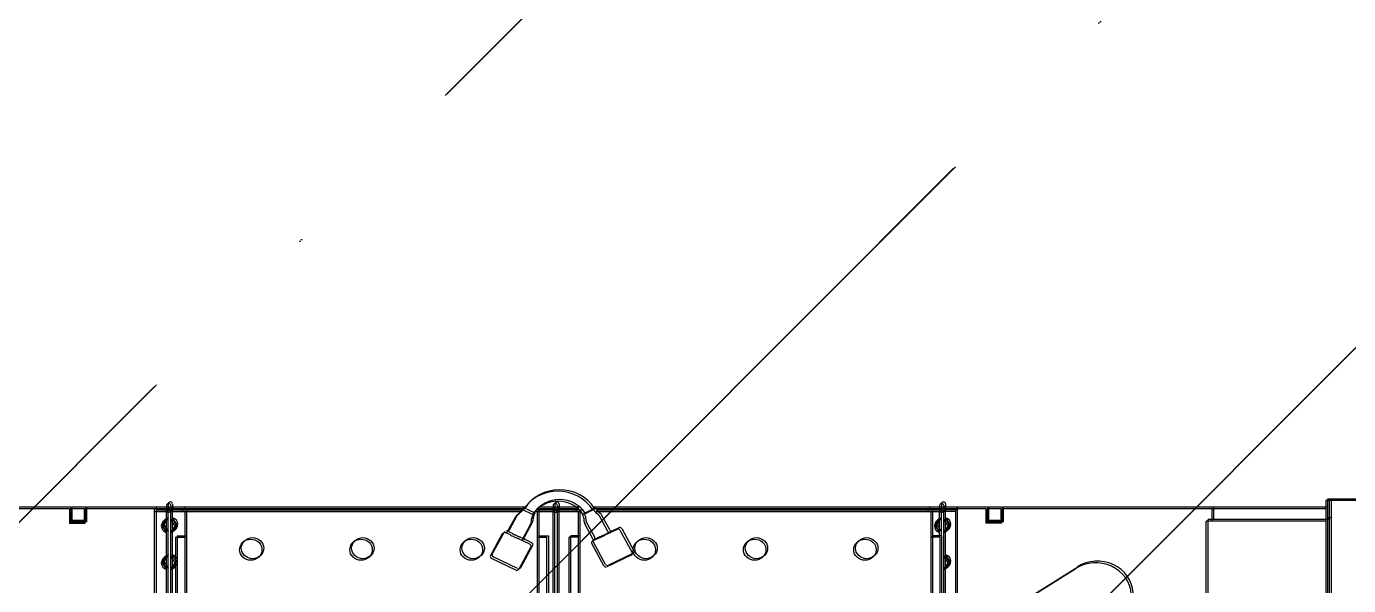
# Model space of a CAD drawing. Header units: inches. Extents: x 4821 to 127877, y 58012 to 433683.
# Drawn here: x 81490 to 84044, y 384636 to 385714 of the extents above; entities that cross this region are included whole.
import ezdxf

# ---------------------------------------------------------------- set-up
doc = ezdxf.new("R2010")
doc.units = ezdxf.units.IN
doc.header["$MEASUREMENT"] = 0
for name, color, linetype in [('A-FURN-FIXD', 10, 'Continuous'), ('A-WALL', 53, 'Continuous'), ('Cloums$0$A-COL-HAT', 8, 'Continuous'), ('EMG - ELEC - ID', 26, 'Continuous'), ('NECB-COLUM', 50, 'Continuous')]:
    doc.layers.add(name, color=color, linetype=linetype)

# ---------------------------------------------------------------- blocks, each defined once
blk = doc.blocks.new('COL BASEMT')
at = {"layer": 'Cloums$0$A-COL-HAT'}
h = blk.add_hatch(dxfattribs=at)
h.set_pattern_fill('ANSI31', color=256, scale=500)
h.set_pattern_definition([(45, (1452118.876, 42013.15), (-44.194174, 44.194174), [])])
h.paths.add_polyline_path([(1693546.9, 345626), (1693946.9, 345626), (1693950.9, 348875.9), (1693546.9, 348875.9)])
h.paths.add_polyline_path([(1688721.9, 335900.9), (1689121.5, 335900.9), (1689121.9, 337327), (1693949.2, 337327), (1693946.9, 345126), (1693546.9, 345126), (1693546.9, 337727), (1688721.9, 337727)])
h.paths.add_polyline_path([(1641271.9, 335200.9), (1640873.7, 335200.9), (1640871.9, 323973.1), (1689121.9, 323973.1), (1689121.4, 335200.9), (1688721.9, 335200.9), (1688721.9, 324373.1), (1641271.9, 324373.1)])
edge = h.paths.add_edge_path()
edge.add_line((1636446.9, 345126), (1636046.9, 345126))
edge.add_line((1636046.9, 345126), (1636049, 337698.9))
edge.add_arc((1626263.1, 338211), 9799.3, 305.31502, 357.00429, ccw=False)
edge.add_line((1631927.8, 330215), (1632171.5, 329896.4))
edge.add_arc((1626336.8, 338141.4), 10100.7, 305.28586, 355.37518)
edge.add_line((1636404.6, 337327), (1640874, 337327))
edge.add_line((1640874, 337327), (1640873.8, 335900.9))
edge.add_line((1640873.8, 335900.9), (1641271.9, 335900.9))
edge.add_line((1641271.9, 335900.9), (1641271.9, 337725.9))
edge.add_line((1641271.9, 337725.9), (1636446.9, 337725.9))
edge.add_line((1636446.9, 337725.9), (1636446.9, 345126))
h.paths.add_polyline_path([(1636046.9, 345626), (1636446.9, 345626), (1636446.9, 348875.9), (1636048.9, 348875.9)])
blk = doc.blocks.new('A$C0e128a0b')
at = {"layer": 'A-FURN-FIXD'}
for p, q in [((-224, 3287), (-224, 3077.1)), ((-224, 3277.3), (-224, 3077.1)), ((-224, 3082.5), (1276, 3082.5)), ((-195.8, 3077.1), (-195.8, 3082.5)), ((-224, 3077.1), (-211.5, 3077.1)), ((-224, 3077.1), (199.8, 3077.1)), ((-211.5, 3077.1), (-211.5, 2580.2)), ((-211.5, 3077.1), (-211.5, 2580.2)), ((-211.4, 3077.1), (-211.4, 2902.6)), ((-192.7, 3077.1), (-192.7, 2894)), ((-211.4, 2902.6), (-192.7, 2902.6)), ((203.9, 2894), (-192.7, 2894)), ((114.8, 2318.1), (-120.3, 2694.3)), ((-211.5, 2580.2), (-189.3, 2580.2)), ((-211.5, 2580.2), (-189.3, 2580.2)), ((-211.5, 2579.1), (-211.5, 2557.6)), ((-211.5, 2579.1), (-189.3, 2579.1)), ((-211.5, 2579.1), (-211.5, 2557.6)), ((-211.5, 2579.1), (-189.3, 2579.1)), ((-191.3, 2579.1), (-191.3, 2557.6)), ((-191.3, 2579.1), (-191.3, 2557.6)), ((-189.3, 2580.2), (-189.3, 2556.5)), ((-189.3, 2580.2), (-189.3, 2556.5)), ((-211.5, 2557.6), (-189.3, 2557.6)), ((-211.5, 2557.6), (-189.3, 2557.6)), ((-211.5, 2556.5), (-211.5, 2492)), ((-211.5, 2556.5), (-189.3, 2556.5)), ((-211.5, 2556.5), (-211.5, 2492)), ((-211.5, 2556.5), (-189.3, 2556.5)), ((-216.5, 2492), (-211.4, 2492)), ((-216.5, 2492), (-209, 2492)), ((-5.3, 2510.3), (-211.4, 2510.3)), ((-207.4, 2510.3), (-207.4, 2491.3)), ((-8.6, 2492), (-207.4, 2492)), ((-185.2, 2498.7), (-193.3, 2493.7)), ((-193.3, 2493.7), (-193.3, 2492)), ((-177.1, 2493.7), (-185.2, 2498.7)), ((-177.1, 2492), (-177.1, 2493.7)), ((-128.7, 2498.7), (-136.8, 2493.7)), ((-136.8, 2493.7), (-136.8, 2492)), ((-120.6, 2493.7), (-128.7, 2498.7)), ((-120.6, 2492), (-120.6, 2493.7)), ((-216.5, 2485.5), (-211.4, 2485.5)), ((-216.5, 2485.5), (-209, 2485.5)), ((-211.5, 2485.5), (-211.5, 1952.8)), ((-211.5, 2485.5), (-211.5, 1952.8)), ((-207.4, 1957.1), (-207.4, 2486.2)), ((-168, 2485.5), (-207.4, 2485.5)), ((-207.4, 2471.8), (12.6, 2471.8)), ((-193.3, 2485.5), (-193.3, 2483.8)), ((-193.3, 2483.8), (-185.2, 2478.8)), ((-185.2, 2478.8), (-177.1, 2483.8)), ((-177.1, 2483.8), (-177.1, 2485.5)), ((-26.7, 2486.3), (-168, 2486.3)), ((-168, 2486.3), (-168, 2471.8)), ((-211.4, 2467.2), (-207.4, 2467.2)), ((-178.8, 1995.7), (-144.6, 2014.3)), ((-140.5, 2012.8), (-122.7, 1975.4)), ((-180.1, 1991.3), (-171.2, 1972.8)), ((-176.8, 1977.4), (-199.7, 1965)), ((-124, 1971.1), (-158.2, 1952.5)), ((-207.5, 1957.1), (-210.5, 1955.5)), ((-202.3, 1938.2), (-210.5, 1955.5)), ((-202.2, 1962.8), (-205, 1959.3)), ((-165.8, 1954.4), (-188.7, 1942)), ((-166.1, 1961.9), (-162.2, 1953.9)), ((-211.5, 1932.1), (-211.5, 1899.8)), ((-211.4, 1928.9), (-207.4, 1928.9)), ((-207.4, 1899.1), (-207.4, 1936)), ((12.6, 1932.3), (-207.4, 1932.3)), ((-199.3, 1939.8), (-202.3, 1938.2)), ((-191.8, 1941.1), (-196.1, 1940.7)), ((-168, 1932.3), (-168, 1917.8)), ((-26.7, 1917.8), (-168, 1917.8)), ((-216.5, 1899.8), (-209, 1899.8)), ((-216.5, 1893.3), (-209, 1893.3)), ((-211.5, 1893.3), (-211.5, 1869.1)), ((-8.6, 1899.8), (-207.4, 1899.8)), ((-207.4, 1865.1), (-207.4, 1894)), ((-8.6, 1893.3), (-207.4, 1893.3)), ((-207.4, 1868.8), (12.6, 1868.8)), ((-168, 1883.4), (-26.7, 1883.4)), ((-168, 1868.8), (-168, 1883.4)), ((-211.5, 1848.3), (-211.5, 1307.6)), ((-211.5, 1848.3), (-211.5, 1307.6)), ((-202.3, 1863), (-210.5, 1845.7)), ((-207.5, 1844.1), (-210.5, 1845.7)), ((-207.4, 1306.9), (-207.4, 1844.1)), ((-199.3, 1861.3), (-202.3, 1863)), ((-191.8, 1860.1), (-196.1, 1860.4)), ((-165.8, 1846.8), (-188.7, 1859.2)), ((-157.2, 1857.8), (-166.1, 1839.2)), ((-153.1, 1859.2), (-118.9, 1840.6)), ((-202.2, 1838.3), (-205, 1841.9)), ((-176.8, 1823.7), (-199.7, 1836.2)), ((-171.2, 1828.4), (-175.1, 1820.4)), ((-117.6, 1836.3), (-135.5, 1798.9)), ((-139.6, 1797.5), (-173.7, 1816)), ((-211.4, 1325.9), (-207.4, 1325.9)), ((12.6, 1329.4), (-207.4, 1329.4)), ((-168, 1314.8), (-168, 1329.4)), ((-216.5, 1307.6), (-211.4, 1307.6)), ((-216.5, 1307.6), (-209, 1307.6)), ((-216.5, 1301.1), (-211.4, 1301.1)), ((-216.5, 1301.1), (-209, 1301.1)), ((-211.5, 1301.1), (-211.5, 1175.9)), ((-211.5, 1301.1), (-211.5, 1175.9)), ((-8.6, 1307.6), (-207.4, 1307.6)), ((-207.4, 1282.8), (-207.4, 1301.8)), ((-8.6, 1301.1), (-207.4, 1301.1)), ((-185.2, 1314.3), (-193.3, 1309.3)), ((-193.3, 1309.3), (-193.3, 1307.6)), ((-193.3, 1301.1), (-193.3, 1299.4)), ((-193.3, 1299.4), (-185.2, 1294.4)), ((-177.1, 1309.3), (-185.2, 1314.3)), ((-185.2, 1294.4), (-177.1, 1299.4)), ((-177.1, 1307.6), (-177.1, 1309.3)), ((-177.1, 1299.4), (-177.1, 1301.1)), ((-168, 1314.8), (-26.7, 1314.8)), ((-128.7, 1314.3), (-136.8, 1309.3)), ((-136.8, 1309.3), (-136.8, 1307.6)), ((-136.8, 1301.1), (-136.8, 1299.4)), ((-136.8, 1299.4), (-128.7, 1294.4)), ((-120.6, 1309.3), (-128.7, 1314.3)), ((-128.7, 1294.4), (-120.6, 1299.4)), ((-120.6, 1307.6), (-120.6, 1309.3)), ((-120.6, 1299.4), (-120.6, 1301.1)), ((22.7, 1282.8), (-211.4, 1282.8)), ((-211.5, 1175.9), (-189.3, 1175.9)), ((-211.5, 1175.9), (-189.3, 1175.9)), ((-189.3, 1175.9), (-189.3, 1152.2)), ((-189.3, 1175.9), (-189.3, 1152.2)), ((-211.5, 1174.8), (-189.3, 1174.8)), ((-211.5, 1174.8), (-211.5, 1153.2)), ((-211.5, 1174.8), (-211.5, 1153.2)), ((-211.5, 1174.8), (-189.3, 1174.8)), ((-191.3, 1174.8), (-191.3, 1153.2)), ((-191.3, 1174.8), (-191.3, 1153.2)), ((-211.5, 1153.2), (-189.3, 1153.2)), ((-211.5, 1153.2), (-189.3, 1153.2)), ((-211.5, 1152.2), (-189.3, 1152.2)), ((-211.5, 1152.2), (-211.5, 963)), ((-211.5, 1152.2), (-211.5, 963)), ((-211.5, 1152.2), (-189.3, 1152.2))]:
    blk.add_line(p, q, dxfattribs=at)
for centre, major_axis, start_param, end_param in [((-77.7, 2724.6), (0, 54.7), -0.987045, 2.163051), ((-216.6, 2488.7), (0, -3.23), 3.141593, 6.283185), ((-216.6, 2488.7), (0, -3.23), 3.141593, 6.283185), ((-185.2, 2488.7), (0, 11.3), -1.280957, 1.280957), ((-128.7, 2488.7), (0, 11.3), -1.280957, 1.280957), ((-185.2, 2488.7), (0, 11.3), 1.860636, 4.42255), ((-148.9, 2371.1), (0, 17.2), 3.926991, 10.210176), ((-148.9, 2202.1), (0, 17.2), 3.926991, 10.210176), ((-148.9, 2033), (0, -17.2), 0.785398, 7.068583), ((-143.2, 2011.4), (0, 3.23), -1.099557, 0.471239), ((-177.4, 1992.8), (0, -3.23), 3.612832, 5.183628), ((-196, 1957.3), (0, -8.61), 3.612832, 4.017723), ((-178.2, 1980.3), (0, -3.23), 0.471239, 2.042035), ((-125.4, 1974), (0, 3.23), 3.612832, 3.835874), ((-125.4, 1974), (0, 3.23), 4.061714, 4.687331), ((-125.4, 1974), (0, 3.23), -1.548272, -1.32238), ((-180.3, 1900.6), (0, -61.9), 3.673139, 5.751639), ((-180.3, 1900.6), (0, -61.9), 3.673139, 5.751639), ((-211.2, 1964.8), (0, 8.61), 3.612832, 4.017723), ((-164.4, 1951.5), (0, -3.23), 2.209474, 3.612832), ((-159.5, 1955.4), (0, -3.23), -1.099557, 0.471239), ((-180.3, 1900.6), (0, 45.8), 0.558005, 2.583587), ((-195.6, 1932.1), (0, -8.61), 3.20794, 3.612832), ((-192.3, 1949.6), (0, 8.61), 3.20794, 3.612832), ((-216.6, 1896.6), (0, -3.23), 3.141593, 6.283185), ((-211.2, 1836.4), (0, -8.61), 2.265462, 2.670354), ((-195.6, 1869), (0, 8.61), 2.670354, 3.075246), ((-192.3, 1851.5), (0, 8.61), -0.471239, -0.066347), ((-164.5, 1849.7), (0, 3.23), 2.670354, 4.24115), ((-154.5, 1856.3), (0, 3.23), -0.471239, 1.099557), ((-196, 1843.8), (0, 8.61), 2.265462, 2.670354), ((-178.1, 1820.8), (0, -3.23), 1.266996, 2.670354), ((-120.3, 1837.8), (0, -3.23), 1.099557, 2.670354), ((-172.4, 1818.9), (0, 3.23), 1.322656, 1.548589), ((-172.4, 1818.9), (0, -3.23), -0.692875, -0.471239), ((-148.9, 1768.1), (0, 17.2), 3.926991, 10.210176), ((-138.2, 1800.3), (0, 3.23), 2.670354, 4.24115), ((-148.9, 1599.1), (0, 17.2), 3.926991, 10.210176), ((-148.9, 1430.1), (0, 17.2), 3.926991, 10.210176), ((-216.6, 1304.4), (0, 3.23), 0, 3.141593), ((-216.6, 1304.4), (0, 3.23), 0, 3.141593), ((-185.2, 1304.4), (0, -11.3), 1.860636, 4.42255), ((-185.2, 1304.4), (0, 11.3), 1.860636, 4.42255), ((-128.7, 1304.4), (0, -11.3), 3.520616, 4.42255), ((-128.7, 1304.4), (0, -11.3), -1.280957, 1.280957), ((-128.7, 1304.4), (0, 11.3), -1.280957, -0.379023)]:
    blk.add_ellipse(centre, major_axis=major_axis, ratio=0.9375, start_param=start_param, end_param=end_param, dxfattribs=at)
for points, knots in [([(-209, 2492), (-209.4, 2492), (-210.2, 2491.8), (-211.1, 2491.1), (-211.5, 2490.4), (-211.7, 2490)], [0, 0, 0, 0, 1.099508, 2.219454, 3.367683, 3.367683, 3.367683, 3.367683]), ([(-206.4, 2490), (-206.6, 2490.4), (-207, 2491.1), (-207.9, 2491.8), (-208.7, 2492), (-209, 2492)], [0, 0, 0, 0, 1.148228, 2.268174, 3.367683, 3.367683, 3.367683, 3.367683]), ([(-211.7, 2487.5), (-211.5, 2487.1), (-211.1, 2486.4), (-210.2, 2485.7), (-209.4, 2485.5), (-209, 2485.5)], [0, 0, 0, 0, 1.148228, 2.268174, 3.367683, 3.367683, 3.367683, 3.367683]), ([(-209, 2485.5), (-208.7, 2485.5), (-207.9, 2485.7), (-207, 2486.4), (-206.6, 2487.1), (-206.4, 2487.5)], [0, 0, 0, 0, 1.099508, 2.219454, 3.367683, 3.367683, 3.367683, 3.367683]), ([(-168.6, 1967.4), (-169.2, 1968.6), (-170.1, 1970.4), (-170.9, 1972.2), (-171.2, 1972.8)], [0, 0, 0, 0, 3.82473, 5.64003, 5.64003, 5.64003, 5.64003]), ([(-166.1, 1961.9), (-166.6, 1963.1), (-167.4, 1965), (-168.3, 1966.7), (-168.7, 1967.3)], [0, 0, 0, 0, 3.716905, 5.639415, 5.639415, 5.639415, 5.639415]), ([(-209, 1899.8), (-209.4, 1899.8), (-210.2, 1899.6), (-211.1, 1898.9), (-211.7, 1897.8), (-211.9, 1897), (-211.9, 1896.6)], [0, 0, 0, 0, 1.099508, 2.219454, 3.367683, 4.535496, 4.535496, 4.535496, 4.535496]), ([(-211.9, 1896.6), (-211.9, 1896.1), (-211.7, 1895.3), (-211.1, 1894.2), (-210.2, 1893.5), (-209.4, 1893.3), (-209, 1893.3)], [0, 0, 0, 0, 1.167814, 2.316042, 3.435988, 4.535496, 4.535496, 4.535496, 4.535496]), ([(-206.2, 1896.6), (-206.2, 1897), (-206.4, 1897.8), (-207, 1898.9), (-207.9, 1899.6), (-208.7, 1899.8), (-209, 1899.8)], [0, 0, 0, 0, 1.167814, 2.316042, 3.435988, 4.535496, 4.535496, 4.535496, 4.535496]), ([(-209, 1893.3), (-208.7, 1893.3), (-207.9, 1893.5), (-207, 1894.2), (-206.4, 1895.3), (-206.2, 1896.1), (-206.2, 1896.6)], [0, 0, 0, 0, 1.099508, 2.219454, 3.367683, 4.535496, 4.535496, 4.535496, 4.535496]), ([(-171.2, 1828.4), (-170.7, 1829.6), (-169.8, 1831.4), (-168.9, 1833.2), (-168.7, 1833.8)], [0, 0, 0, 0, 3.716905, 5.639415, 5.639415, 5.639415, 5.639415]), ([(-168.6, 1833.8), (-168, 1835), (-167.2, 1836.8), (-166.3, 1838.6), (-166, 1839.2)], [0, 0, 0, 0, 3.82473, 5.64003, 5.64003, 5.64003, 5.64003]), ([(-209, 1307.6), (-209.4, 1307.6), (-210.2, 1307.4), (-211.1, 1306.7), (-211.5, 1306), (-211.7, 1305.6)], [0, 0, 0, 0, 1.099508, 2.219454, 3.367683, 3.367683, 3.367683, 3.367683]), ([(-211.7, 1303.1), (-211.5, 1302.7), (-211.1, 1302), (-210.2, 1301.3), (-209.4, 1301.1), (-209, 1301.1)], [0, 0, 0, 0, 1.148228, 2.268174, 3.367683, 3.367683, 3.367683, 3.367683]), ([(-206.4, 1305.6), (-206.6, 1306), (-207, 1306.7), (-207.9, 1307.4), (-208.7, 1307.6), (-209, 1307.6)], [0, 0, 0, 0, 1.148228, 2.268174, 3.367683, 3.367683, 3.367683, 3.367683]), ([(-209, 1301.1), (-208.7, 1301.1), (-207.9, 1301.3), (-207, 1302), (-206.6, 1302.7), (-206.4, 1303.1)], [0, 0, 0, 0, 1.099508, 2.219454, 3.367683, 3.367683, 3.367683, 3.367683])]:
    blk.add_open_spline(points, degree=3, knots=knots, dxfattribs=at)
for points in [[(-211.7, 2490), (-211.8, 2489.6), (-211.9, 2489.2), (-211.9, 2488.7)], [(-211.9, 2488.7), (-211.9, 2488.3), (-211.8, 2487.9), (-211.7, 2487.5)], [(-206.2, 2488.7), (-206.2, 2489.2), (-206.3, 2489.6), (-206.4, 2490)], [(-206.4, 2487.5), (-206.3, 2487.9), (-206.2, 2488.3), (-206.2, 2488.7)], [(-211.7, 1305.6), (-211.8, 1305.2), (-211.9, 1304.8), (-211.9, 1304.4)], [(-211.9, 1304.4), (-211.9, 1303.9), (-211.8, 1303.5), (-211.7, 1303.1)], [(-206.2, 1304.4), (-206.2, 1304.8), (-206.3, 1305.2), (-206.4, 1305.6)], [(-206.4, 1303.1), (-206.3, 1303.5), (-206.2, 1303.9), (-206.2, 1304.4)]]:
    blk.add_open_spline(points, degree=3, dxfattribs=at)

msp = doc.modelspace()

# ---------------------------------------------------------------- hatches: boundary and pattern name
at = {"layer": 'A-WALL'}
h = msp.add_hatch(dxfattribs=at)
h.set_pattern_fill('ANSI36', color=3, scale=250)
h.set_pattern_definition([(45, (-1206228.7, -363008.7), (420.9495, 1543.4815), [1984.375, -396.875, 0, -396.875])])
h.paths.add_polyline_path([(86318.1, 396057.4), (78770.3, 396057.4), (78770.3, 379507.4), (86318.1, 379507.4)])
h.paths.add_polyline_path([(35923.5, 396107.4), (28820.3, 396107.4), (28820.3, 387307.4), (35923.5, 387307.4)])
h = msp.add_hatch(dxfattribs=at)
h.set_pattern_fill('ANSI36', color=3, scale=250)
h.set_pattern_definition([(45, (-1206225.3, -363005.7), (420.9495, 1543.4815), [1984.375, -396.875, 0, -396.875])])
h.paths.add_polyline_path([(86321.5, 396060.4), (78773.7, 396060.4), (78773.7, 379510.4), (86321.5, 379510.4)])
h.paths.add_polyline_path([(35926.9, 396110.4), (28823.7, 396110.4), (28823.7, 387310.4), (35926.9, 387310.4)])

# ---------------------------------------------------------------- block references
at = {"layer": 'EMG - ELEC - ID', "xscale": 1.260932877019967, "yscale": 1.260932877019967, "zscale": 1.260932877019967, "rotation": 270.0008681710996}
for p in [(80120, 384516.8), (80123.4, 384519.8)]:
    msp.add_blockref('A$C0e128a0b', p, dxfattribs=at)
at = {"layer": 'NECB-COLUM'}
for p in [(-1607626.5, 42181.5), (-1607623.1, 42184.4)]:
    msp.add_blockref('COL BASEMT', p, dxfattribs=at)

doc.saveas('drawing.dxf')
